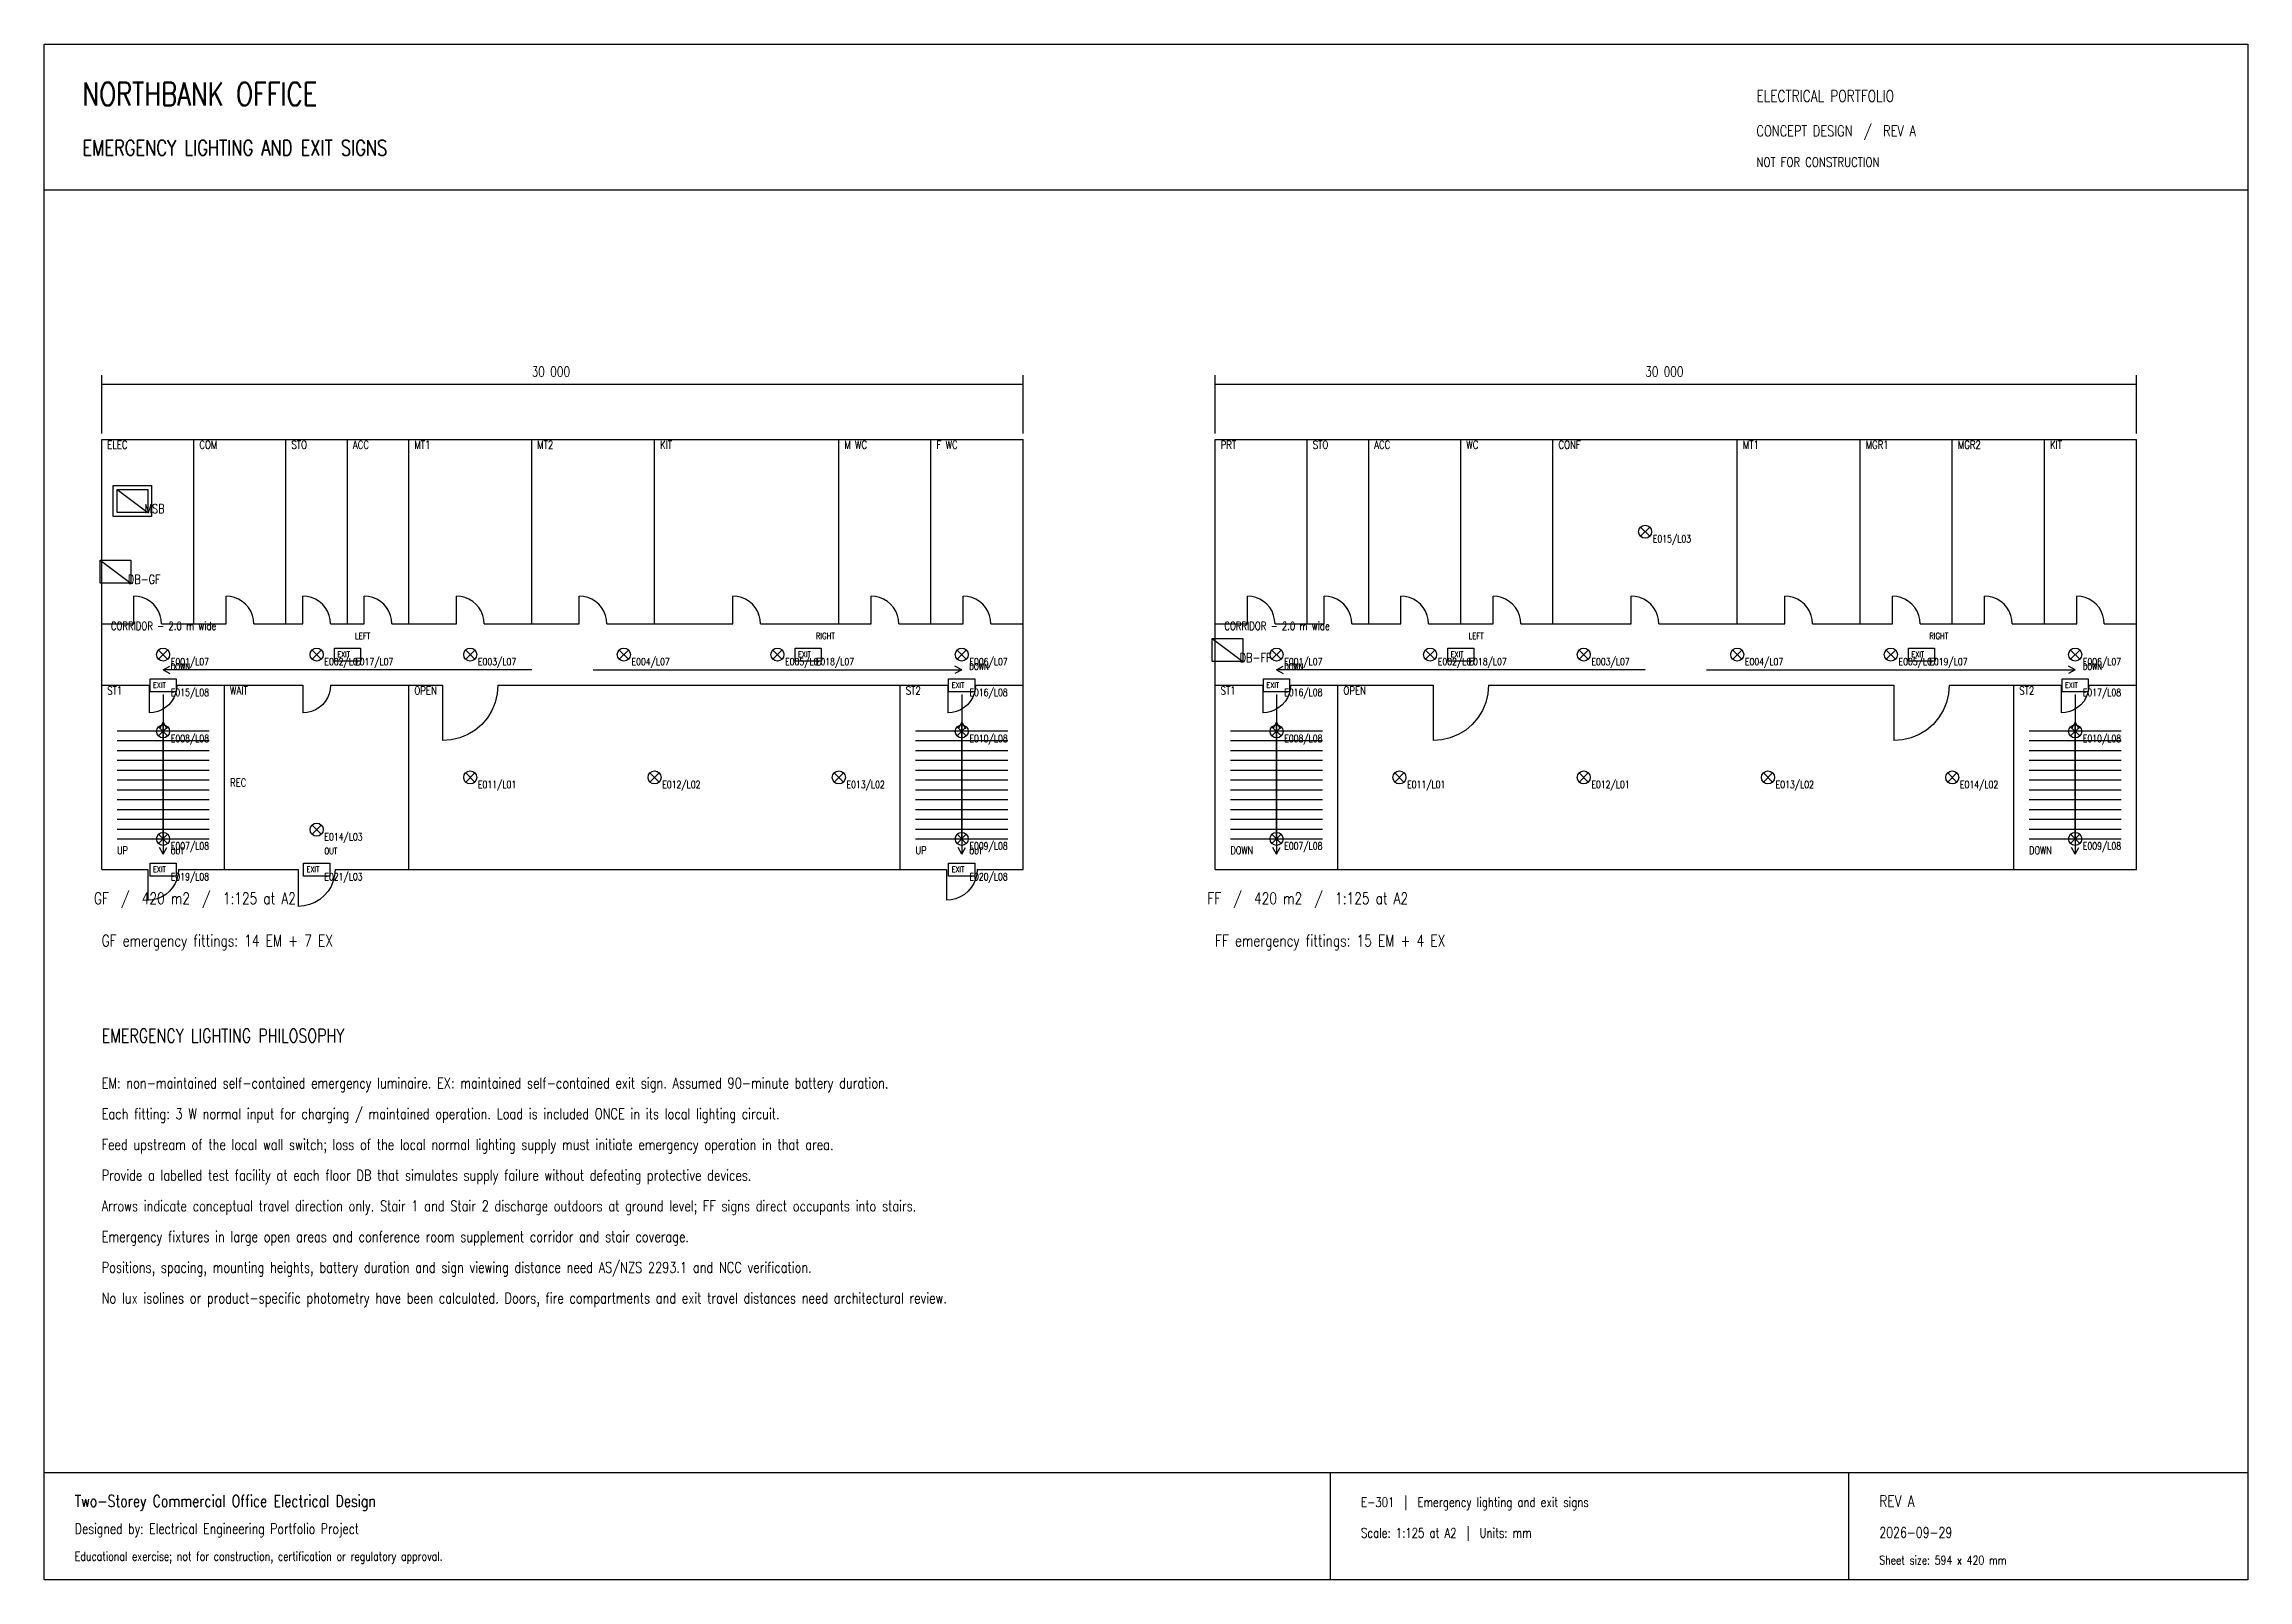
# Model space of a CAD drawing. Extents: x 10 to 584, y 10 to 410.
import ezdxf

# ---------------------------------------------------------------- set-up
doc = ezdxf.new("R2010")
doc.units = 0
doc.layers.get('0').update_dxf_attribs({"linetype": 'CONTINUOUS'})
for name, color, linetype in [('ARCH-DOORS', 8, 'CONTINUOUS'), ('ARCH-FURNITURE', 8, 'CONTINUOUS'), ('ARCH-TEXT', 8, 'CONTINUOUS'), ('ARCH-WALLS', 8, 'CONTINUOUS'), ('ELEC-DB', 1, 'CONTINUOUS'), ('ELEC-DIMENSIONS', 8, 'CONTINUOUS'), ('ELEC-EMERGENCY', 3, 'CONTINUOUS'), ('ELEC-TEXT', 7, 'CONTINUOUS'), ('SHEET', 7, 'CONTINUOUS')]:
    doc.layers.add(name, color=color, linetype=linetype)
doc.styles.get("Standard").update_dxf_attribs({"font": 'standard'})

# ---------------------------------------------------------------- blocks, each defined once
blk = doc.blocks.new('DB')
for p, q in [((-4, 3), (4, 3)), ((-4, -3), (-4, 3)), ((-4, 3), (4, -3)), ((4, 3), (4, -3)), ((4, -3), (-4, -3))]:
    blk.add_line(p, q)
blk = doc.blocks.new('MSB')
for p, q in [((-5, 4), (5, 4)), ((-5, -4), (-5, 4)), ((-4, 3), (4, 3)), ((-4, -3), (-4, 3)), ((-4, 3), (4, -3)), ((4, 3), (4, -3)), ((5, 4), (5, -4)), ((5, -4), (-5, -4)), ((4, -3), (-4, -3))]:
    blk.add_line(p, q)
blk = doc.blocks.new('EM')
for p, q in [((-1.5, 1.5), (1.5, -1.5)), ((-1.5, -1.5), (1.5, 1.5))]:
    blk.add_line(p, q)
blk.add_circle((0, 0), 2)
blk = doc.blocks.new('EX')
for p, q in [((-4, 2), (4, 2)), ((-4, -2), (-4, 2)), ((4, 2), (4, -2)), ((4, -2), (-4, -2))]:
    blk.add_line(p, q)
at = {"width": 0.85}
blk.add_text('EXIT', height=1.7, dxfattribs=at).set_placement((-3.1, -0.8))

msp = doc.modelspace()

# ---------------------------------------------------------------- linework, layer by layer
at = {"layer": 'ARCH-DOORS'}
for p, q in [((33.4, 259), (33.4, 266.2)), ((34.53, 266.11), (33.4, 266.2)), ((35.62, 265.85), (34.53, 266.11)), ((36.67, 265.42), (35.62, 265.85)), ((37.63, 264.82), (36.67, 265.42)), ((38.49, 264.09), (37.63, 264.82)), ((39.22, 263.23), (38.49, 264.09)), ((57.4, 259), (57.4, 266.2)), ((58.53, 266.11), (57.4, 266.2)), ((59.62, 265.85), (58.53, 266.11)), ((60.67, 265.42), (59.62, 265.85)), ((61.63, 264.82), (60.67, 265.42)), ((62.49, 264.09), (61.63, 264.82)), ((63.22, 263.23), (62.49, 264.09)), ((77.4, 259), (77.4, 266.2)), ((78.53, 266.11), (77.4, 266.2)), ((79.62, 265.85), (78.53, 266.11)), ((80.67, 265.42), (79.62, 265.85)), ((81.63, 264.82), (80.67, 265.42)), ((82.49, 264.09), (81.63, 264.82)), ((83.22, 263.23), (82.49, 264.09)), ((93.4, 259), (93.4, 266.2)), ((94.53, 266.11), (93.4, 266.2)), ((95.62, 265.85), (94.53, 266.11)), ((96.67, 265.42), (95.62, 265.85)), ((97.63, 264.82), (96.67, 265.42)), ((98.49, 264.09), (97.63, 264.82)), ((99.22, 263.23), (98.49, 264.09)), ((117.4, 259), (117.4, 266.2)), ((118.53, 266.11), (117.4, 266.2)), ((119.62, 265.85), (118.53, 266.11)), ((120.67, 265.42), (119.62, 265.85)), ((121.63, 264.82), (120.67, 265.42)), ((122.49, 264.09), (121.63, 264.82)), ((123.22, 263.23), (122.49, 264.09)), ((149.4, 259), (149.4, 266.2)), ((150.53, 266.11), (149.4, 266.2)), ((151.62, 265.85), (150.53, 266.11)), ((152.67, 265.42), (151.62, 265.85)), ((153.63, 264.82), (152.67, 265.42)), ((154.49, 264.09), (153.63, 264.82)), ((155.22, 263.23), (154.49, 264.09)), ((189.4, 259), (189.4, 266.2)), ((190.53, 266.11), (189.4, 266.2)), ((191.62, 265.85), (190.53, 266.11)), ((192.67, 265.42), (191.62, 265.85)), ((193.63, 264.82), (192.67, 265.42)), ((194.49, 264.09), (193.63, 264.82)), ((195.22, 263.23), (194.49, 264.09)), ((225.4, 259), (225.4, 266.2)), ((226.53, 266.11), (225.4, 266.2)), ((227.62, 265.85), (226.53, 266.11)), ((228.67, 265.42), (227.62, 265.85)), ((229.63, 264.82), (228.67, 265.42)), ((230.49, 264.09), (229.63, 264.82)), ((231.22, 263.23), (230.49, 264.09)), ((249.4, 259), (249.4, 266.2)), ((250.53, 266.11), (249.4, 266.2)), ((251.62, 265.85), (250.53, 266.11)), ((252.67, 265.42), (251.62, 265.85)), ((253.63, 264.82), (252.67, 265.42)), ((254.49, 264.09), (253.63, 264.82)), ((255.22, 263.23), (254.49, 264.09)), ((323.4, 259), (323.4, 266.2)), ((324.53, 266.11), (323.4, 266.2)), ((325.62, 265.85), (324.53, 266.11)), ((326.67, 265.42), (325.62, 265.85)), ((327.63, 264.82), (326.67, 265.42)), ((328.49, 264.09), (327.63, 264.82)), ((329.22, 263.23), (328.49, 264.09)), ((343.4, 259), (343.4, 266.2)), ((344.53, 266.11), (343.4, 266.2)), ((345.62, 265.85), (344.53, 266.11)), ((346.67, 265.42), (345.62, 265.85)), ((347.63, 264.82), (346.67, 265.42)), ((348.49, 264.09), (347.63, 264.82)), ((349.22, 263.23), (348.49, 264.09)), ((363.4, 259), (363.4, 266.2)), ((364.53, 266.11), (363.4, 266.2)), ((365.62, 265.85), (364.53, 266.11)), ((366.67, 265.42), (365.62, 265.85)), ((367.63, 264.82), (366.67, 265.42)), ((368.49, 264.09), (367.63, 264.82)), ((369.22, 263.23), (368.49, 264.09)), ((387.4, 259), (387.4, 266.2)), ((388.53, 266.11), (387.4, 266.2)), ((389.62, 265.85), (388.53, 266.11)), ((390.67, 265.42), (389.62, 265.85)), ((391.63, 264.82), (390.67, 265.42)), ((392.49, 264.09), (391.63, 264.82)), ((393.22, 263.23), (392.49, 264.09)), ((423.4, 259), (423.4, 266.2)), ((424.53, 266.11), (423.4, 266.2)), ((425.62, 265.85), (424.53, 266.11)), ((426.67, 265.42), (425.62, 265.85)), ((427.63, 264.82), (426.67, 265.42)), ((428.49, 264.09), (427.63, 264.82)), ((429.22, 263.23), (428.49, 264.09)), ((463.4, 259), (463.4, 266.2)), ((464.53, 266.11), (463.4, 266.2)), ((465.62, 265.85), (464.53, 266.11)), ((466.67, 265.42), (465.62, 265.85)), ((467.63, 264.82), (466.67, 265.42)), ((468.49, 264.09), (467.63, 264.82)), ((469.22, 263.23), (468.49, 264.09)), ((491.4, 259), (491.4, 266.2)), ((492.53, 266.11), (491.4, 266.2)), ((493.62, 265.85), (492.53, 266.11)), ((494.67, 265.42), (493.62, 265.85)), ((495.63, 264.82), (494.67, 265.42)), ((496.49, 264.09), (495.63, 264.82)), ((497.22, 263.23), (496.49, 264.09)), ((515.4, 259), (515.4, 266.2)), ((516.53, 266.11), (515.4, 266.2)), ((517.62, 265.85), (516.53, 266.11)), ((518.67, 265.42), (517.62, 265.85)), ((519.63, 264.82), (518.67, 265.42)), ((520.49, 264.09), (519.63, 264.82)), ((521.22, 263.23), (520.49, 264.09)), ((539.4, 259), (539.4, 266.2)), ((540.53, 266.11), (539.4, 266.2)), ((541.62, 265.85), (540.53, 266.11)), ((542.67, 265.42), (541.62, 265.85)), ((543.63, 264.82), (542.67, 265.42)), ((544.49, 264.09), (543.63, 264.82)), ((545.22, 263.23), (544.49, 264.09)), ((39.82, 262.27), (39.22, 263.23)), ((40.25, 261.22), (39.82, 262.27)), ((40.51, 260.13), (40.25, 261.22)), ((40.6, 259), (40.51, 260.13)), ((63.82, 262.27), (63.22, 263.23)), ((64.25, 261.22), (63.82, 262.27)), ((64.51, 260.13), (64.25, 261.22)), ((64.6, 259), (64.51, 260.13)), ((83.82, 262.27), (83.22, 263.23)), ((84.25, 261.22), (83.82, 262.27)), ((84.51, 260.13), (84.25, 261.22)), ((84.6, 259), (84.51, 260.13)), ((99.82, 262.27), (99.22, 263.23)), ((100.25, 261.22), (99.82, 262.27)), ((100.51, 260.13), (100.25, 261.22)), ((100.6, 259), (100.51, 260.13)), ((123.82, 262.27), (123.22, 263.23)), ((124.25, 261.22), (123.82, 262.27)), ((124.51, 260.13), (124.25, 261.22)), ((124.6, 259), (124.51, 260.13)), ((155.82, 262.27), (155.22, 263.23)), ((156.25, 261.22), (155.82, 262.27)), ((156.51, 260.13), (156.25, 261.22)), ((156.6, 259), (156.51, 260.13)), ((195.82, 262.27), (195.22, 263.23)), ((196.25, 261.22), (195.82, 262.27)), ((196.51, 260.13), (196.25, 261.22)), ((196.6, 259), (196.51, 260.13)), ((231.82, 262.27), (231.22, 263.23)), ((232.25, 261.22), (231.82, 262.27)), ((232.51, 260.13), (232.25, 261.22)), ((232.6, 259), (232.51, 260.13)), ((255.82, 262.27), (255.22, 263.23)), ((256.25, 261.22), (255.82, 262.27)), ((256.51, 260.13), (256.25, 261.22)), ((256.6, 259), (256.51, 260.13)), ((329.82, 262.27), (329.22, 263.23)), ((330.25, 261.22), (329.82, 262.27)), ((330.51, 260.13), (330.25, 261.22)), ((330.6, 259), (330.51, 260.13)), ((349.82, 262.27), (349.22, 263.23)), ((350.25, 261.22), (349.82, 262.27)), ((350.51, 260.13), (350.25, 261.22)), ((350.6, 259), (350.51, 260.13)), ((369.82, 262.27), (369.22, 263.23)), ((370.25, 261.22), (369.82, 262.27)), ((370.51, 260.13), (370.25, 261.22)), ((370.6, 259), (370.51, 260.13)), ((393.82, 262.27), (393.22, 263.23)), ((394.25, 261.22), (393.82, 262.27)), ((394.51, 260.13), (394.25, 261.22)), ((394.6, 259), (394.51, 260.13)), ((429.82, 262.27), (429.22, 263.23)), ((430.25, 261.22), (429.82, 262.27)), ((430.51, 260.13), (430.25, 261.22)), ((430.6, 259), (430.51, 260.13)), ((469.82, 262.27), (469.22, 263.23)), ((470.25, 261.22), (469.82, 262.27)), ((470.51, 260.13), (470.25, 261.22)), ((470.6, 259), (470.51, 260.13)), ((497.82, 262.27), (497.22, 263.23)), ((498.25, 261.22), (497.82, 262.27)), ((498.51, 260.13), (498.25, 261.22)), ((498.6, 259), (498.51, 260.13)), ((521.82, 262.27), (521.22, 263.23)), ((522.25, 261.22), (521.82, 262.27)), ((522.51, 260.13), (522.25, 261.22)), ((522.6, 259), (522.51, 260.13)), ((545.82, 262.27), (545.22, 263.23)), ((546.25, 261.22), (545.82, 262.27)), ((546.51, 260.13), (546.25, 261.22)), ((546.6, 259), (546.51, 260.13)), ((37.4, 243), (37.4, 235.8)), ((44.51, 241.87), (44.25, 240.78)), ((44.6, 243), (44.51, 241.87)), ((77.4, 243), (77.4, 235.8)), ((84.51, 241.87), (84.25, 240.78)), ((84.6, 243), (84.51, 241.87)), ((113.8, 243), (113.8, 228.6)), ((128.2, 243), (128.02, 240.75)), ((245.4, 243), (245.4, 235.8)), ((252.51, 241.87), (252.25, 240.78)), ((252.6, 243), (252.51, 241.87)), ((327.4, 243), (327.4, 235.8)), ((334.51, 241.87), (334.25, 240.78)), ((334.6, 243), (334.51, 241.87)), ((371.8, 243), (371.8, 228.6)), ((386.2, 243), (386.02, 240.75)), ((491.8, 243), (491.8, 228.6)), ((506.2, 243), (506.02, 240.75)), ((535.4, 243), (535.4, 235.8)), ((542.51, 241.87), (542.25, 240.78)), ((542.6, 243), (542.51, 241.87)), ((38.53, 235.89), (37.4, 235.8)), ((39.62, 236.15), (38.53, 235.89)), ((40.67, 236.58), (39.62, 236.15)), ((41.63, 237.18), (40.67, 236.58)), ((42.49, 237.91), (41.63, 237.18)), ((43.22, 238.77), (42.49, 237.91)), ((43.82, 239.73), (43.22, 238.77)), ((44.25, 240.78), (43.82, 239.73)), ((78.53, 235.89), (77.4, 235.8)), ((79.62, 236.15), (78.53, 235.89)), ((80.67, 236.58), (79.62, 236.15)), ((81.63, 237.18), (80.67, 236.58)), ((82.49, 237.91), (81.63, 237.18)), ((83.22, 238.77), (82.49, 237.91)), ((83.82, 239.73), (83.22, 238.77)), ((84.25, 240.78), (83.82, 239.73)), ((126.63, 236.46), (125.45, 234.54)), ((127.5, 238.55), (126.63, 236.46)), ((128.02, 240.75), (127.5, 238.55)), ((246.53, 235.89), (245.4, 235.8)), ((247.62, 236.15), (246.53, 235.89)), ((248.67, 236.58), (247.62, 236.15)), ((249.63, 237.18), (248.67, 236.58)), ((250.49, 237.91), (249.63, 237.18)), ((251.22, 238.77), (250.49, 237.91)), ((251.82, 239.73), (251.22, 238.77)), ((252.25, 240.78), (251.82, 239.73)), ((328.53, 235.89), (327.4, 235.8)), ((329.62, 236.15), (328.53, 235.89)), ((330.67, 236.58), (329.62, 236.15)), ((331.63, 237.18), (330.67, 236.58)), ((332.49, 237.91), (331.63, 237.18)), ((333.22, 238.77), (332.49, 237.91)), ((333.82, 239.73), (333.22, 238.77)), ((334.25, 240.78), (333.82, 239.73)), ((384.63, 236.46), (383.45, 234.54)), ((385.5, 238.55), (384.63, 236.46)), ((386.02, 240.75), (385.5, 238.55)), ((504.63, 236.46), (503.45, 234.54)), ((505.5, 238.55), (504.63, 236.46)), ((506.02, 240.75), (505.5, 238.55)), ((536.53, 235.89), (535.4, 235.8)), ((537.62, 236.15), (536.53, 235.89)), ((538.67, 236.58), (537.62, 236.15)), ((539.63, 237.18), (538.67, 236.58)), ((540.49, 237.91), (539.63, 237.18)), ((541.22, 238.77), (540.49, 237.91)), ((541.82, 239.73), (541.22, 238.77)), ((542.25, 240.78), (541.82, 239.73)), ((41, 233.4), (40.04, 231.64)), ((41, 203), (41, 233.4)), ((41, 233.4), (41.96, 231.64)), ((120.34, 230.17), (118.25, 229.3)), ((122.26, 231.35), (120.34, 230.17)), ((123.98, 232.82), (122.26, 231.35)), ((125.45, 234.54), (123.98, 232.82)), ((249, 233.4), (248.04, 231.64)), ((249, 203), (249, 233.4)), ((249, 233.4), (249.96, 231.64)), ((331, 233.4), (330.04, 231.64)), ((331, 203), (331, 233.4)), ((331, 233.4), (331.96, 231.64)), ((378.34, 230.17), (376.25, 229.3)), ((380.26, 231.35), (378.34, 230.17)), ((381.98, 232.82), (380.26, 231.35)), ((383.45, 234.54), (381.98, 232.82)), ((498.34, 230.17), (496.25, 229.3)), ((500.26, 231.35), (498.34, 230.17)), ((501.98, 232.82), (500.26, 231.35)), ((503.45, 234.54), (501.98, 232.82)), ((539, 233.4), (538.04, 231.64)), ((539, 203), (539, 233.4)), ((539, 233.4), (539.96, 231.64)), ((116.05, 228.78), (113.8, 228.6)), ((118.25, 229.3), (116.05, 228.78)), ((374.05, 228.78), (371.8, 228.6)), ((376.25, 229.3), (374.05, 228.78)), ((494.05, 228.78), (491.8, 228.6)), ((496.25, 229.3), (494.05, 228.78)), ((37, 195), (37, 187)), ((43.47, 190.3), (42.66, 189.34)), ((44.13, 191.37), (43.47, 190.3)), ((44.61, 192.53), (44.13, 191.37)), ((44.9, 193.75), (44.61, 192.53)), ((45, 195), (44.9, 193.75)), ((76.2, 195), (76.2, 185.4)), ((84.75, 190.64), (83.97, 189.36)), ((85.33, 192.03), (84.75, 190.64)), ((85.68, 193.5), (85.33, 192.03)), ((85.8, 195), (85.68, 193.5)), ((245, 195), (245, 187)), ((251.47, 190.3), (250.66, 189.34)), ((252.13, 191.37), (251.47, 190.3)), ((252.61, 192.53), (252.13, 191.37)), ((252.9, 193.75), (252.61, 192.53)), ((253, 195), (252.9, 193.75)), ((38.25, 187.1), (37, 187)), ((39.47, 187.39), (38.25, 187.1)), ((40.63, 187.87), (39.47, 187.39)), ((41.7, 188.53), (40.63, 187.87)), ((42.66, 189.34), (41.7, 188.53)), ((77.7, 185.52), (76.2, 185.4)), ((79.17, 185.87), (77.7, 185.52)), ((80.56, 186.45), (79.17, 185.87)), ((81.84, 187.23), (80.56, 186.45)), ((82.99, 188.21), (81.84, 187.23)), ((83.97, 189.36), (82.99, 188.21)), ((246.25, 187.1), (245, 187)), ((247.47, 187.39), (246.25, 187.1)), ((248.63, 187.87), (247.47, 187.39)), ((249.7, 188.53), (248.63, 187.87)), ((250.66, 189.34), (249.7, 188.53))]:
    msp.add_line(p, q, dxfattribs=at)
at = {"layer": 'ARCH-FURNITURE'}
for p, q in [((29, 231.16), (53, 231.16)), ((237, 231.16), (261, 231.16)), ((319, 231.16), (343, 231.16)), ((527, 231.16), (551, 231.16)), ((29, 228.6), (53, 228.6)), ((29, 226.04), (53, 226.04)), ((237, 228.6), (261, 228.6)), ((237, 226.04), (261, 226.04)), ((319, 228.6), (343, 228.6)), ((319, 226.04), (343, 226.04)), ((527, 228.6), (551, 228.6)), ((527, 226.04), (551, 226.04)), ((29, 223.48), (53, 223.48)), ((29, 220.92), (53, 220.92)), ((29, 218.36), (53, 218.36)), ((237, 223.48), (261, 223.48)), ((237, 220.92), (261, 220.92)), ((237, 218.36), (261, 218.36)), ((319, 223.48), (343, 223.48)), ((319, 220.92), (343, 220.92)), ((319, 218.36), (343, 218.36)), ((527, 223.48), (551, 223.48)), ((527, 220.92), (551, 220.92)), ((527, 218.36), (551, 218.36)), ((29, 215.8), (53, 215.8)), ((29, 213.24), (53, 213.24)), ((237, 215.8), (261, 215.8)), ((237, 213.24), (261, 213.24)), ((319, 215.8), (343, 215.8)), ((319, 213.24), (343, 213.24)), ((527, 215.8), (551, 215.8)), ((527, 213.24), (551, 213.24)), ((29, 210.68), (53, 210.68)), ((29, 208.12), (53, 208.12)), ((237, 210.68), (261, 210.68)), ((237, 208.12), (261, 208.12)), ((319, 210.68), (343, 210.68)), ((319, 208.12), (343, 208.12)), ((527, 210.68), (551, 210.68)), ((527, 208.12), (551, 208.12)), ((29, 205.56), (53, 205.56)), ((29, 203), (53, 203)), ((237, 205.56), (261, 205.56)), ((237, 203), (261, 203)), ((319, 205.56), (343, 205.56)), ((319, 203), (343, 203)), ((527, 205.56), (551, 205.56)), ((527, 203), (551, 203))]:
    msp.add_line(p, q, dxfattribs=at)
at = {"layer": 'ARCH-WALLS'}
for p, q in [((25, 195), (25, 307)), ((25, 307), (265, 307)), ((49, 259), (49, 307)), ((73, 259), (73, 307)), ((89, 259), (89, 307)), ((105, 259), (105, 307)), ((137, 259), (137, 307)), ((169, 259), (169, 307)), ((217, 259), (217, 307)), ((241, 259), (241, 307)), ((265, 195), (265, 307)), ((315, 195), (315, 307)), ((315, 307), (555, 307)), ((339, 259), (339, 307)), ((355, 259), (355, 307)), ((379, 259), (379, 307)), ((403, 259), (403, 307)), ((451, 259), (451, 307)), ((483, 259), (483, 307)), ((507, 259), (507, 307)), ((531, 259), (531, 307)), ((555, 195), (555, 307)), ((25, 259), (33.4, 259)), ((40.6, 259), (49, 259)), ((49, 259), (57.4, 259)), ((64.6, 259), (73, 259)), ((73, 259), (77.4, 259)), ((84.6, 259), (89, 259)), ((89, 259), (93.4, 259)), ((100.6, 259), (105, 259)), ((105, 259), (117.4, 259)), ((124.6, 259), (137, 259)), ((137, 259), (149.4, 259)), ((156.6, 259), (169, 259)), ((169, 259), (189.4, 259)), ((196.6, 259), (217, 259)), ((217, 259), (225.4, 259)), ((232.6, 259), (241, 259)), ((241, 259), (249.4, 259)), ((256.6, 259), (265, 259)), ((315, 259), (323.4, 259)), ((330.6, 259), (339, 259)), ((339, 259), (343.4, 259)), ((350.6, 259), (355, 259)), ((355, 259), (363.4, 259)), ((370.6, 259), (379, 259)), ((379, 259), (387.4, 259)), ((394.6, 259), (403, 259)), ((403, 259), (423.4, 259)), ((430.6, 259), (451, 259)), ((451, 259), (463.4, 259)), ((470.6, 259), (483, 259)), ((483, 259), (491.4, 259)), ((498.6, 259), (507, 259)), ((507, 259), (515.4, 259)), ((522.6, 259), (531, 259)), ((531, 259), (539.4, 259)), ((546.6, 259), (555, 259)), ((25, 243), (37.4, 243)), ((44.6, 243), (77.4, 243)), ((57, 195), (57, 243)), ((84.6, 243), (113.8, 243)), ((105, 195), (105, 243)), ((128.2, 243), (245.4, 243)), ((233, 195), (233, 243)), ((252.6, 243), (265, 243)), ((315, 243), (327.4, 243)), ((334.6, 243), (371.8, 243)), ((347, 195), (347, 243)), ((386.2, 243), (491.8, 243)), ((506.2, 243), (535.4, 243)), ((523, 195), (523, 243)), ((542.6, 243), (555, 243)), ((25, 195), (37, 195)), ((45, 195), (76.2, 195)), ((85.8, 195), (245, 195)), ((253, 195), (265, 195)), ((315, 195), (555, 195))]:
    msp.add_line(p, q, dxfattribs=at)
at = {"layer": 'ELEC-DIMENSIONS'}
for p, q in [((25, 308.6), (25, 323.8)), ((265, 308.6), (265, 323.8)), ((315, 308.6), (315, 323.8)), ((555, 308.6), (555, 323.8)), ((25, 321.4), (265, 321.4)), ((315, 321.4), (555, 321.4))]:
    msp.add_line(p, q, dxfattribs=at)
at = {"layer": 'ELEC-EMERGENCY'}
for p, q in [((41, 247), (42.76, 247.96)), ((137, 247), (41, 247)), ((41, 247), (42.76, 246.04)), ((153, 247), (249, 247)), ((249, 247), (247.24, 247.96)), ((249, 247), (247.24, 246.04)), ((331, 247), (332.76, 247.96)), ((427, 247), (331, 247)), ((331, 247), (332.76, 246.04)), ((443, 247), (539, 247)), ((539, 247), (537.24, 247.96)), ((539, 247), (537.24, 246.04)), ((41, 240.6), (41, 199)), ((249, 240.6), (249, 199)), ((331, 240.6), (331, 199)), ((539, 240.6), (539, 199)), ((41, 199), (40.04, 200.76)), ((41, 199), (41.96, 200.76)), ((249, 199), (248.04, 200.76)), ((249, 199), (249.96, 200.76)), ((331, 199), (330.04, 200.76)), ((331, 199), (331.96, 200.76)), ((539, 199), (538.04, 200.76)), ((539, 199), (539.96, 200.76))]:
    msp.add_line(p, q, dxfattribs=at)
at = {"layer": 'SHEET'}
for p, q in [((10, 410), (584, 410)), ((10, 10), (10, 410)), ((584, 410), (584, 10)), ((10, 372), (584, 372)), ((10, 38), (584, 38)), ((345, 38), (345, 10)), ((480, 38), (480, 10)), ((584, 10), (10, 10))]:
    msp.add_line(p, q, dxfattribs=at)

# ---------------------------------------------------------------- block references
at = {"layer": 'ELEC-DB'}
for name, p in [('MSB', (33, 291)), ('DB', (28.6, 272.6)), ('DB', (318.2, 252.2))]:
    msp.add_blockref(name, p, dxfattribs=at)
at = {"layer": 'ELEC-EMERGENCY', "xscale": 0.85, "yscale": 0.85, "zscale": 0.85}
for name, p in [('EM', (427, 283)), ('EM', (41, 251)), ('EM', (81, 251)), ('EX', (89, 251)), ('EM', (121, 251)), ('EM', (161, 251)), ('EM', (201, 251)), ('EX', (209, 251)), ('EM', (249, 251)), ('EM', (331, 251)), ('EM', (371, 251)), ('EX', (379, 251)), ('EM', (411, 251)), ('EM', (451, 251)), ('EM', (491, 251)), ('EX', (499, 251)), ('EM', (539, 251)), ('EX', (41, 243)), ('EX', (249, 243)), ('EX', (331, 243)), ('EX', (539, 243)), ('EM', (41, 231)), ('EM', (249, 231)), ('EM', (331, 231)), ('EM', (539, 231)), ('EM', (121, 219)), ('EM', (169, 219)), ('EM', (217, 219)), ('EM', (363, 219)), ('EM', (411, 219)), ('EM', (459, 219)), ('EM', (507, 219)), ('EM', (81, 205.4)), ('EM', (41, 203)), ('EM', (249, 203)), ('EM', (331, 203)), ('EM', (539, 203)), ('EX', (41, 195)), ('EX', (81, 195)), ('EX', (249, 195))]:
    msp.add_blockref(name, p, dxfattribs=at)

# ---------------------------------------------------------------- texts
at = {"layer": 'ARCH-TEXT', "width": 0.85}
for s, height, p in [('ELEC', 2.1, (26.44, 304.6)), ('COM', 2.1, (50.44, 304.6)), ('STO', 2.1, (74.44, 304.6)), ('ACC', 2.1, (90.44, 304.6)), ('MT1', 2.1, (106.44, 304.6)), ('MT2', 2.1, (138.44, 304.6)), ('KIT', 2.1, (170.44, 304.6)), ('M WC', 2.1, (218.44, 304.6)), ('F WC', 2.1, (242.44, 304.6)), ('PRT', 2.1, (316.44, 304.6)), ('STO', 2.1, (340.44, 304.6)), ('ACC', 2.1, (356.44, 304.6)), ('WC', 2.1, (380.44, 304.6)), ('CONF', 2.1, (404.44, 304.6)), ('MT1', 2.1, (452.44, 304.6)), ('MGR1', 2.1, (484.44, 304.6)), ('MGR2', 2.1, (508.44, 304.6)), ('KIT', 2.1, (532.44, 304.6)), ('CORRIDOR - 2.0 m wide', 2.1, (27.4, 257.4)), ('CORRIDOR - 2.0 m wide', 2.1, (317.4, 257.4)), ('ST1', 2.1, (26.44, 240.6)), ('WAIT', 2.1, (58.44, 240.6)), ('OPEN', 2.1, (106.44, 240.6)), ('ST2', 2.1, (234.44, 240.6)), ('ST1', 2.1, (316.44, 240.6)), ('OPEN', 2.1, (348.44, 240.6)), ('ST2', 2.1, (524.44, 240.6)), ('REC', 2.1, (58.44, 216.6)), ('UP', 2, (29, 199)), ('UP', 2, (237, 199)), ('DOWN', 2, (319, 199)), ('DOWN', 2, (527, 199))]:
    msp.add_text(s, height=height, dxfattribs=at).set_placement(p)
at = {"layer": 'ELEC-DB', "width": 0.85}
for s, p in [('MSB', (36.2, 287.8)), ('DB-GF', (31.8, 269.4)), ('DB-FF', (321.4, 249))]:
    msp.add_text(s, height=2.4, dxfattribs=at).set_placement(p)
at = {"layer": 'ELEC-DIMENSIONS', "width": 0.85}
for p in [(137, 323.4), (427, 323.4)]:
    msp.add_text('30 000', height=2.6, dxfattribs=at).set_placement(p)
at = {"layer": 'ELEC-EMERGENCY', "width": 0.85}
for s, height, p in [('E015/L03', 1.9, (429, 280.2)), ('LEFT', 1.7, (91, 255)), ('RIGHT', 1.7, (211, 255)), ('LEFT', 1.7, (381, 255)), ('RIGHT', 1.7, (501, 255)), ('DOWN', 1.7, (43, 247)), ('E001/L07', 1.9, (43, 248.2)), ('E002/L07', 1.9, (83, 248.2)), ('E017/L07', 1.9, (91, 248.2)), ('E003/L07', 1.9, (123, 248.2)), ('E004/L07', 1.9, (163, 248.2)), ('E005/L07', 1.9, (203, 248.2)), ('E018/L07', 1.9, (211, 248.2)), ('DOWN', 1.7, (251, 247)), ('E006/L07', 1.9, (251, 248.2)), ('DOWN', 1.7, (333, 247)), ('E001/L07', 1.9, (333, 248.2)), ('E002/L07', 1.9, (373, 248.2)), ('E018/L07', 1.9, (381, 248.2)), ('E003/L07', 1.9, (413, 248.2)), ('E004/L07', 1.9, (453, 248.2)), ('E005/L07', 1.9, (493, 248.2)), ('E019/L07', 1.9, (501, 248.2)), ('DOWN', 1.7, (541, 247)), ('E006/L07', 1.9, (541, 248.2)), ('E015/L08', 1.9, (43, 240.2)), ('E016/L08', 1.9, (251, 240.2)), ('E016/L08', 1.9, (333, 240.2)), ('E017/L08', 1.9, (541, 240.2)), ('E008/L08', 1.9, (43, 228.2)), ('E010/L08', 1.9, (251, 228.2)), ('E008/L08', 1.9, (333, 228.2)), ('E010/L08', 1.9, (541, 228.2)), ('E011/L01', 1.9, (123, 216.2)), ('E012/L02', 1.9, (171, 216.2)), ('E013/L02', 1.9, (219, 216.2)), ('E011/L01', 1.9, (365, 216.2)), ('E012/L01', 1.9, (413, 216.2)), ('E013/L02', 1.9, (461, 216.2)), ('E014/L02', 1.9, (509, 216.2)), ('E007/L08', 1.9, (43, 200.2)), ('E014/L03', 1.9, (83, 202.6)), ('E009/L08', 1.9, (251, 200.2)), ('E007/L08', 1.9, (333, 200.2)), ('E009/L08', 1.9, (541, 200.2)), ('OUT', 1.7, (43, 199)), ('OUT', 1.7, (83, 199)), ('OUT', 1.7, (251, 199)), ('E019/L08', 1.9, (43, 192.2)), ('E021/L03', 1.9, (83, 192.2)), ('E020/L08', 1.9, (251, 192.2))]:
    msp.add_text(s, height=height, dxfattribs=at).set_placement(p)
at = {"layer": 'ELEC-TEXT', "width": 0.85}
for s, height, p in [('NORTHBANK OFFICE', 6, (20, 394)), ('ELECTRICAL PORTFOLIO', 3, (456, 395)), ('EMERGENCY LIGHTING AND EXIT SIGNS', 4, (20, 381)), ('CONCEPT DESIGN  /  REV A', 2.8, (456, 386)), ('NOT FOR CONSTRUCTION', 2.5, (456, 378)), ('GF  /  420 m2  /  1:125 at A2', 3, (23, 186)), ('FF  /  420 m2  /  1:125 at A2', 3, (313, 186)), ('GF emergency fittings: 14 EM + 7 EX', 3, (25, 175)), ('FF emergency fittings: 15 EM + 4 EX', 3, (315, 175)), ('EMERGENCY LIGHTING PHILOSOPHY', 3.5, (25, 150)), ('EM: non-maintained self-contained emergency luminaire. EX: maintained self-contained exit sign. Assumed 90-minute battery duration.', 2.8, (25, 138)), ('Each fitting: 3 W normal input for charging / maintained operation. Load is included ONCE in its local lighting circuit.', 2.8, (25, 130)), ('Feed upstream of the local wall switch; loss of the local normal lighting supply must initiate emergency operation in that area.', 2.8, (25, 122)), ('Provide a labelled test facility at each floor DB that simulates supply failure without defeating protective devices.', 2.8, (25, 114)), ('Arrows indicate conceptual travel direction only. Stair 1 and Stair 2 discharge outdoors at ground level; FF signs direct occupants into stairs.', 2.8, (25, 106)), ('Emergency fixtures in large open areas and conference room supplement corridor and stair coverage.', 2.8, (25, 98)), ('Positions, spacing, mounting heights, battery duration and sign viewing distance need AS/NZS 2293.1 and NCC verification.', 2.8, (25, 90)), ('No lux isolines or product-specific photometry have been calculated. Doors, fire compartments and exit travel distances need architectural review.', 2.8, (25, 82)), ('Two-Storey Commercial Office Electrical Design', 3.1, (18, 29)), ('E-301  |  Emergency lighting and exit signs', 2.5, (353, 29)), ('REV A', 3, (488, 29)), ('Designed by: Electrical Engineering Portfolio Project', 2.7, (18, 22)), ('Scale: 1:125 at A2  |  Units: mm', 2.5, (353, 21)), ('2026-09-29', 2.7, (488, 21)), ('Educational exercise; not for construction, certification or regulatory approval.', 2.3, (18, 15)), ('Sheet size: 594 x 420 mm', 2.3, (488, 14))]:
    msp.add_text(s, height=height, dxfattribs=at).set_placement(p)

doc.saveas('drawing.dxf')
